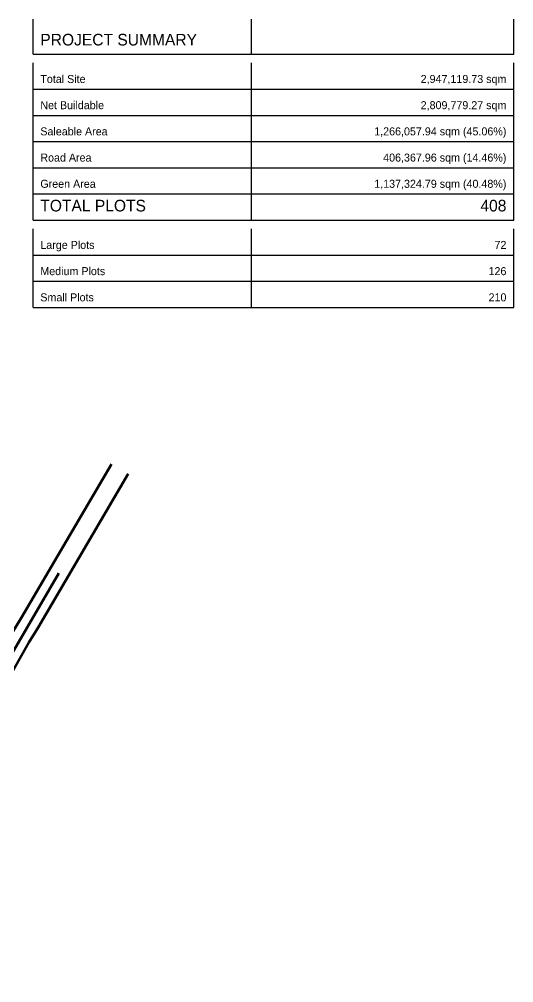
# Model space of a CAD drawing. Header units: metres. Extents: x 729358 to 733474, y 1423022 to 1426173.
# Drawn here: x 732456 to 733474, y 1424187 to 1426173 of the extents above; entities that cross this region are included whole.
import ezdxf
from ezdxf.enums import TextEntityAlignment as Align

# ---------------------------------------------------------------- set-up
doc = ezdxf.new("R2010")
doc.units = ezdxf.units.M
for name, color, linetype in [('ROADS_MAIN', 7, 'Continuous'), ('TABLE_LINES', 7, 'Continuous'), ('TABLE_TEXT', 7, 'Continuous')]:
    doc.layers.add(name, color=color, linetype=linetype)

msp = doc.modelspace()

# ---------------------------------------------------------------- linework, layer by layer
at = {"layer": 'ROADS_MAIN', "lineweight": 80, "true_color": 0x999999}
for points in [[(731630.2, 1423524), (732400.5, 1424837.8), (732440.8, 1424908.8), (732460, 1424939.9), (732645.4, 1425256.3)], [(731664.9, 1423504.1), (732435.2, 1424817.8), (732475.2, 1424888.4), (732494.3, 1424919.3), (732680, 1425236.3)], [(732345.3, 1424704), (732536.9, 1425031.6)]]:
    msp.add_lwpolyline(points, dxfattribs=at)
at = {"layer": 'TABLE_LINES'}
for p, q in [((732483.9, 1426100.8), (732483.9, 1426172.8)), ((732933.9, 1426100.8), (732933.9, 1426172.8)), ((733473.9, 1426100.8), (733473.9, 1426172.8)), ((732483.9, 1426100.8), (733473.9, 1426100.8)), ((732483.9, 1426028.8), (732483.9, 1426082.8)), ((732933.9, 1426028.8), (732933.9, 1426082.8)), ((733473.9, 1426028.8), (733473.9, 1426082.8)), ((732483.9, 1426028.8), (733473.9, 1426028.8)), ((732483.9, 1425974.8), (732483.9, 1426028.8)), ((732933.9, 1425974.8), (732933.9, 1426028.8)), ((733473.9, 1425974.8), (733473.9, 1426028.8)), ((732483.9, 1425974.8), (733473.9, 1425974.8)), ((732483.9, 1425920.8), (732483.9, 1425974.8)), ((732933.9, 1425920.8), (732933.9, 1425974.8)), ((733473.9, 1425920.8), (733473.9, 1425974.8)), ((732483.9, 1425920.8), (733473.9, 1425920.8)), ((732483.9, 1425866.8), (732483.9, 1425920.8)), ((732933.9, 1425866.8), (732933.9, 1425920.8)), ((733473.9, 1425866.8), (733473.9, 1425920.8)), ((732483.9, 1425866.8), (733473.9, 1425866.8)), ((732483.9, 1425812.8), (732483.9, 1425866.8)), ((732933.9, 1425812.8), (732933.9, 1425866.8)), ((733473.9, 1425812.8), (733473.9, 1425866.8)), ((732483.9, 1425758.8), (732483.9, 1425830.8)), ((732483.9, 1425812.8), (733473.9, 1425812.8)), ((732933.9, 1425758.8), (732933.9, 1425830.8)), ((733473.9, 1425758.8), (733473.9, 1425830.8)), ((732483.9, 1425758.8), (733473.9, 1425758.8)), ((732483.9, 1425686.8), (732483.9, 1425740.8)), ((732933.9, 1425686.8), (732933.9, 1425740.8)), ((733473.9, 1425686.8), (733473.9, 1425740.8)), ((732483.9, 1425686.8), (733473.9, 1425686.8)), ((732483.9, 1425632.8), (732483.9, 1425686.8)), ((732933.9, 1425632.8), (732933.9, 1425686.8)), ((733473.9, 1425632.8), (733473.9, 1425686.8)), ((732483.9, 1425632.8), (733473.9, 1425632.8)), ((732483.9, 1425578.8), (732483.9, 1425632.8)), ((732933.9, 1425578.8), (732933.9, 1425632.8)), ((733473.9, 1425578.8), (733473.9, 1425632.8)), ((732483.9, 1425578.8), (733473.9, 1425578.8)), ((732483.9, 1425578.8), (733473.9, 1425578.8))]:
    msp.add_line(p, q, dxfattribs=at)

# ---------------------------------------------------------------- texts
at = {"layer": 'TABLE_TEXT', "true_color": 0x000000}
for s, height, p in [('PROJECT SUMMARY', 24, (732498.9, 1426130.8)), ('Total Site', 16.5, (732498.9, 1426049.8)), ('Net Buildable', 16.5, (732498.9, 1425995.8)), ('Saleable Area', 16.5, (732498.9, 1425941.8)), ('Road Area', 16.5, (732498.9, 1425887.8)), ('Green Area', 16.5, (732498.9, 1425833.8)), ('TOTAL PLOTS', 24, (732498.9, 1425788.8)), ('Large Plots', 16.5, (732498.9, 1425707.8)), ('Medium Plots', 16.5, (732498.9, 1425653.8)), ('Small Plots', 16.5, (732498.9, 1425599.8))]:
    msp.add_text(s, height=height, dxfattribs=at).set_placement(p, align=Align.MIDDLE_LEFT)
for s, height, p in [('2,947,119.73 sqm', 16.5, (733458.9, 1426049.8)), ('2,809,779.27 sqm', 16.5, (733458.9, 1425995.8)), ('1,266,057.94 sqm (45.06%)', 16.5, (733458.9, 1425941.8)), ('406,367.96 sqm (14.46%)', 16.5, (733458.9, 1425887.8)), ('1,137,324.79 sqm (40.48%)', 16.5, (733458.9, 1425833.8)), ('408', 24, (733458.9, 1425788.8)), ('72', 16.5, (733458.9, 1425707.8)), ('126', 16.5, (733458.9, 1425653.8)), ('210', 16.5, (733458.9, 1425599.8))]:
    msp.add_text(s, height=height, dxfattribs=at).set_placement(p, align=Align.MIDDLE_RIGHT)

doc.saveas('drawing.dxf')
